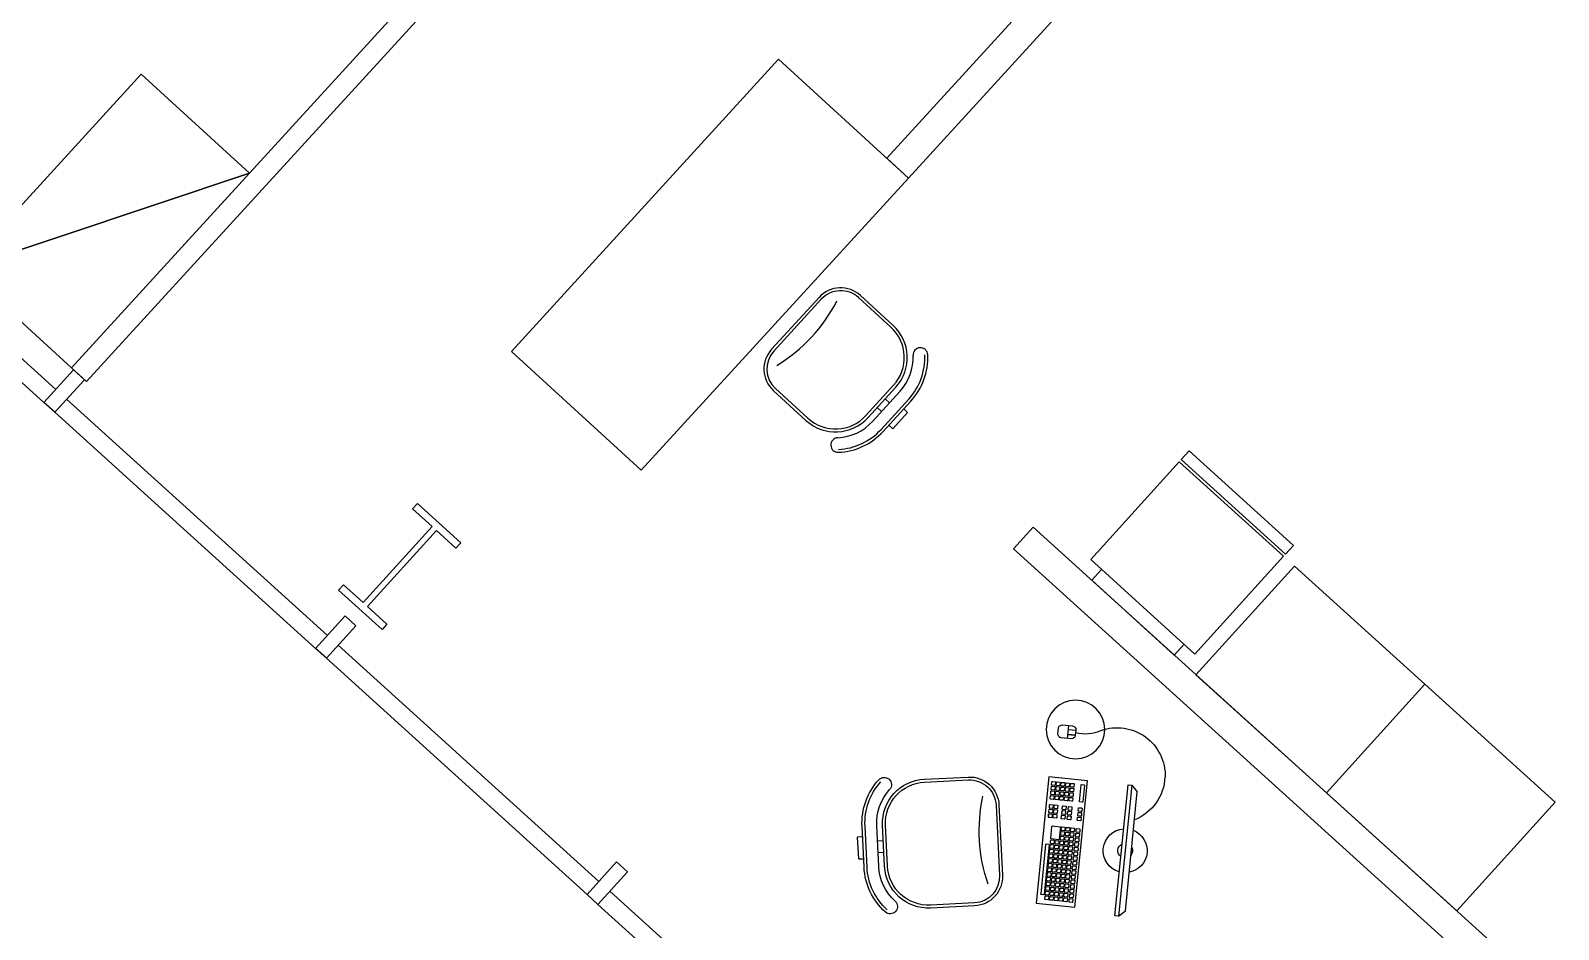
# Model space of a CAD drawing. Extents: x -1.7 to 87, y -33.6 to 19.
# Drawn here: x 68.38 to 73.59, y -24.95 to -21.89 of the extents above; entities that cross this region are included whole.
import ezdxf

# ---------------------------------------------------------------- set-up
doc = ezdxf.new("R2010")
doc.units = 0
for name, color, linetype in [('AR-DIV', 2, 'Continuous'), ('AR-ESQ', 2, 'Continuous'), ('AR-EST', 4, 'Continuous'), ('AR-MOB', 2, 'Continuous')]:
    doc.layers.add(name, color=color, linetype=linetype)

# ---------------------------------------------------------------- blocks, each defined once
blk = doc.blocks.new('armario base 90x50')
at = {"color": 1}
for points in [[(0.25, 0), (-0.25, -0.9), (0.25, -0.9)], [(0.25, 0), (-0.25, 0), (-0.25, -0.9)]]:
    blk.add_lwpolyline(points, close=True, dxfattribs=at)
at = {"color": 2}
blk.add_lwpolyline([(-0.25, -0.9), (0.25, -0.9), (0.25, 0), (-0.25, 0)], close=True, dxfattribs=at)
blk = doc.blocks.new('geladeira')
at = {"color": 2}
for p, q in [((0.05, -0.24), (0.05, 0.24)), ((0.5, 0.24), (0.05, 0.24)), ((0.55, 0.24), (0.51, 0.24)), ((0.55, -0.24), (0.55, 0.24)), ((0.5, -0.24), (0.05, -0.24)), ((0.55, -0.24), (0.51, -0.24))]:
    blk.add_line(p, q, dxfattribs=at)
at = {"color": 1}
for p, q in [((0.5, -0.24), (0.5, 0.24)), ((0.51, -0.24), (0.51, 0.24)), ((0, -0.19), (0, 0.19)), ((0.05, 0.19), (0, 0.19)), ((0.05, -0.19), (0, -0.19))]:
    blk.add_line(p, q, dxfattribs=at)
blk = doc.blocks.new('CADEIRA-S')
at = {"color": 2}
for p, q in [((0.0718, 0.2686), (-0.0682, 0.2686)), ((0.0718, 0.2186), (-0.0682, 0.2186)), ((0.0718, 0.1986), (-0.0682, 0.1986)), ((-0.2182, 0.0486), (-0.2182, -0.1014)), ((0.2218, -0.1014), (0.2218, 0.0486)), ((-0.1182, -0.2014), (0.1218, -0.2014))]:
    blk.add_line(p, q, dxfattribs=at)
at = {"color": 1}
for p, q in [((0.0718, 0.2586), (-0.0682, 0.2586)), ((-0.0148, 0.1986), (-0.0149, 0.2186)), ((0.0252, 0.1986), (0.0251, 0.2186)), ((0.0718, 0.1886), (-0.0682, 0.1886)), ((-0.2082, 0.0486), (-0.2082, -0.1014)), ((0.2118, -0.1014), (0.2118, 0.0486)), ((-0.1182, -0.1914), (0.1218, -0.1914))]:
    blk.add_line(p, q, dxfattribs=at)
at = {"color": 2}
blk.add_lwpolyline([(-0.032, 0.2686), (-0.032, 0.2867), (0.0426, 0.2867), (0.0426, 0.2686)], dxfattribs=at)
for centre, radius, start, end in [((-0.0682, 0.0486), 0.22, 90, 135), ((0.0718, 0.0486), 0.22, 45, 90), ((-0.0682, 0.0486), 0.17, 90, 135), ((0.0718, 0.0486), 0.17, 45, 90), ((-0.2061, 0.1864), 0.025, 135, 315), ((-0.0682, 0.0486), 0.15, 90, 180), ((0.0718, 0.0486), 0.15, 0, 90), ((0.2097, 0.1864), 0.025, 225, 45), ((-0.1182, -0.1014), 0.1, 180, 270), ((0.1218, -0.1014), 0.1, 270, 0)]:
    blk.add_arc(centre, radius, start, end, dxfattribs=at)
at = {"color": 1}
for centre, radius, start, end in [((-0.0682, 0.0486), 0.21, 90, 135), ((0.0718, 0.0486), 0.21, 45, 90), ((-0.0682, 0.0486), 0.14, 90, 180), ((0.0718, 0.0486), 0.14, 0, 90), ((-0.1182, -0.1014), 0.09, 180, 270), ((0.1218, -0.1014), 0.09, 270, 0), ((-0.0052, -0.6823), 0.5534, 73.6911, 105.2491)]:
    blk.add_arc(centre, radius, start, end, dxfattribs=at)
blk = doc.blocks.new('estacao de trabalho 290 x 150')
at = {"color": 252}
for p, q in [((-0.691, 0.7737), (-0.5904, 0.9098)), ((-0.681, 0.7663), (-0.5804, 0.9024)), ((-0.5808, 0.9046), (-0.5882, 0.9101)), ((-0.5718, 0.898), (-0.5753, 0.9006)), ((-0.6921, 0.7463), (-0.7165, 0.7132)), ((-0.6832, 0.7659), (-0.6907, 0.7714)), ((-0.6693, 0.7315), (-0.6898, 0.7467)), ((-0.6743, 0.7593), (-0.6777, 0.7619)), ((-0.7501, 0.6937), (-0.7475, 0.6972)), ((-0.7401, 0.6863), (-0.7375, 0.6898)), ((-0.7162, 0.711), (-0.6957, 0.6958)), ((-0.6934, 0.6962), (-0.669, 0.7293)), ((-0.7044, 0.5873), (-0.7381, 0.5416)), ((-0.7289, 0.5348), (-0.6952, 0.5804)), ((-0.6955, 0.5827), (-0.7022, 0.5876)), ((-0.7378, 0.5394), (-0.7311, 0.5345))]:
    blk.add_line(p, q, dxfattribs=at)
at = {"color": 2}
for p, q in [((-0.3423, 0.788), (-0.3379, 0.7583)), ((-0.3379, 0.7583), (-0.5801, 0.4305)), ((-0.8789, 0.4551), (-0.905, 0.4198)), ((-0.8758, 0.4167), (-0.8962, 0.4318)), ((-0.8666, 0.4291), (-0.887, 0.4442)), ((-0.887, 0.4442), (-0.8666, 0.4291)), ((-0.6097, 0.426), (-0.5801, 0.4305))]:
    blk.add_line(p, q, dxfattribs=at)
for points in [[(-0.8381, 0.5953), (-0.5809, 0.9435), (-0.4743, 0.8647), (-0.7315, 0.5165)], [(-1.45, 0), (1.45, 0), (1.45, 0.1), (-1.45, 0.1)]]:
    blk.add_lwpolyline(points, close=True, dxfattribs=at)
at = {"color": 252}
for points in [[(-0.5778, 0.8826), (-0.5848, 0.8877, 0.414214), (-0.5874, 0.8873), (-0.5926, 0.8804, 0.414214), (-0.5922, 0.8777), (-0.5852, 0.8726, 0.414214), (-0.5826, 0.873), (-0.5774, 0.8799, 0.414214)], [(-0.5683, 0.8954), (-0.5753, 0.9006, 0.414214), (-0.5779, 0.9002), (-0.5831, 0.8932, 0.414214), (-0.5827, 0.8906), (-0.5757, 0.8854, 0.414214), (-0.5731, 0.8858), (-0.5679, 0.8928, 0.414214)], [(-0.5588, 0.9083), (-0.5658, 0.9134, 0.414214), (-0.5684, 0.913), (-0.5736, 0.9061, 0.414214), (-0.5732, 0.9034), (-0.5662, 0.8983, 0.414214), (-0.5636, 0.8987), (-0.5584, 0.9057, 0.414214)], [(-0.5555, 0.8859), (-0.5624, 0.8911, 0.414214), (-0.5651, 0.8907), (-0.5702, 0.8837, 0.414214), (-0.5698, 0.8811), (-0.5629, 0.8759, 0.414214), (-0.5602, 0.8763), (-0.5551, 0.8833, 0.414214)], [(-0.546, 0.8988), (-0.5529, 0.9039, 0.414214), (-0.5556, 0.9035), (-0.5607, 0.8966, 0.414214), (-0.5603, 0.8939), (-0.5533, 0.8888, 0.414214), (-0.5507, 0.8892), (-0.5456, 0.8962, 0.414214)], [(-0.5331, 0.8893), (-0.54, 0.8944, 0.414214), (-0.5427, 0.894), (-0.5478, 0.8871, 0.414214), (-0.5474, 0.8844), (-0.5405, 0.8793, 0.414214), (-0.5378, 0.8797), (-0.5327, 0.8866, 0.414214)], [(-0.6159, 0.8311), (-0.6228, 0.8362, 0.414214), (-0.6255, 0.8358), (-0.6306, 0.8289, 0.414214), (-0.6302, 0.8262), (-0.6233, 0.8211, 0.414214), (-0.6206, 0.8215), (-0.6155, 0.8284, 0.414214)], [(-0.6064, 0.844), (-0.6133, 0.8491, 0.414214), (-0.616, 0.8487), (-0.6211, 0.8417, 0.414214), (-0.6207, 0.8391), (-0.6137, 0.834, 0.414214), (-0.6111, 0.8344), (-0.606, 0.8413, 0.414214)], [(-0.5969, 0.8568), (-0.6038, 0.862, 0.414214), (-0.6065, 0.8616), (-0.6116, 0.8546, 0.414214), (-0.6112, 0.852), (-0.6042, 0.8468, 0.414214), (-0.6016, 0.8472), (-0.5965, 0.8542, 0.414214)], [(-0.5935, 0.8345), (-0.6004, 0.8396, 0.414214), (-0.6031, 0.8392), (-0.6082, 0.8322, 0.414214), (-0.6078, 0.8296), (-0.6009, 0.8245, 0.414214), (-0.5982, 0.8249), (-0.5931, 0.8318, 0.414214)], [(-0.5873, 0.8697), (-0.5943, 0.8748, 0.414214), (-0.5969, 0.8744), (-0.6021, 0.8675, 0.414214), (-0.6017, 0.8648), (-0.5947, 0.8597, 0.414214), (-0.5921, 0.8601), (-0.5869, 0.8671, 0.414214)], [(-0.584, 0.8473), (-0.5909, 0.8525, 0.414214), (-0.5936, 0.8521), (-0.5987, 0.8451, 0.414214), (-0.5983, 0.8425), (-0.5914, 0.8373, 0.414214), (-0.5887, 0.8377), (-0.5836, 0.8447, 0.414214)], [(-0.5745, 0.8602), (-0.5814, 0.8653, 0.414214), (-0.5841, 0.8649), (-0.5892, 0.858, 0.414214), (-0.5888, 0.8553), (-0.5819, 0.8502, 0.414214), (-0.5792, 0.8506), (-0.5741, 0.8575, 0.414214)], [(-0.5711, 0.8378), (-0.5781, 0.843, 0.414214), (-0.5807, 0.8426), (-0.5859, 0.8356, 0.414214), (-0.5855, 0.833), (-0.5785, 0.8278, 0.414214), (-0.5759, 0.8282), (-0.5707, 0.8352, 0.414214)], [(-0.565, 0.8731), (-0.5719, 0.8782, 0.414214), (-0.5746, 0.8778), (-0.5797, 0.8708, 0.414214), (-0.5793, 0.8682), (-0.5724, 0.8631, 0.414214), (-0.5697, 0.8635), (-0.5646, 0.8704, 0.414214)], [(-0.5616, 0.8507), (-0.5686, 0.8558, 0.414214), (-0.5712, 0.8554), (-0.5763, 0.8485, 0.414214), (-0.5759, 0.8458), (-0.569, 0.8407, 0.414214), (-0.5663, 0.8411), (-0.5612, 0.848, 0.414214)], [(-0.5582, 0.8283), (-0.5652, 0.8334, 0.414214), (-0.5678, 0.833), (-0.573, 0.8261, 0.414214), (-0.5726, 0.8234), (-0.5656, 0.8183, 0.414214), (-0.563, 0.8187), (-0.5578, 0.8257, 0.414214)], [(-0.5521, 0.8636), (-0.5591, 0.8687, 0.414214), (-0.5617, 0.8683), (-0.5668, 0.8613, 0.414214), (-0.5664, 0.8587), (-0.5595, 0.8536, 0.414214), (-0.5568, 0.8539), (-0.5517, 0.8609, 0.414214)], [(-0.5487, 0.8412), (-0.5557, 0.8463, 0.414214), (-0.5583, 0.8459), (-0.5635, 0.839, 0.414214), (-0.5631, 0.8363), (-0.5561, 0.8312, 0.414214), (-0.5535, 0.8316), (-0.5483, 0.8385, 0.414214)], [(-0.5426, 0.8764), (-0.5495, 0.8816, 0.414214), (-0.5522, 0.8812), (-0.5573, 0.8742, 0.414214), (-0.5569, 0.8716), (-0.55, 0.8664, 0.414214), (-0.5473, 0.8668), (-0.5422, 0.8738, 0.414214)], [(-0.5392, 0.854), (-0.5462, 0.8592, 0.414214), (-0.5488, 0.8588), (-0.554, 0.8518, 0.414214), (-0.5536, 0.8492), (-0.5466, 0.844, 0.414214), (-0.544, 0.8444), (-0.5388, 0.8514, 0.414214)], [(-0.5359, 0.8317), (-0.5428, 0.8368, 0.414214), (-0.5455, 0.8364), (-0.5506, 0.8295, 0.414214), (-0.5502, 0.8268), (-0.5433, 0.8217, 0.414214), (-0.5406, 0.8221), (-0.5355, 0.829, 0.414214)], [(-0.5297, 0.8669), (-0.5367, 0.8721, 0.414214), (-0.5393, 0.8717), (-0.5445, 0.8647, 0.414214), (-0.5441, 0.8621), (-0.5371, 0.8569, 0.414214), (-0.5345, 0.8573), (-0.5293, 0.8643, 0.414214)], [(-0.5264, 0.8445), (-0.5333, 0.8497, 0.414214), (-0.536, 0.8493), (-0.5411, 0.8423, 0.414214), (-0.5407, 0.8397), (-0.5338, 0.8345, 0.414214), (-0.5311, 0.8349), (-0.526, 0.8419, 0.414214)], [(-0.5202, 0.8798), (-0.5272, 0.8849, 0.414214), (-0.5298, 0.8845), (-0.535, 0.8776, 0.414214), (-0.5346, 0.8749), (-0.5276, 0.8698, 0.414214), (-0.525, 0.8702), (-0.5198, 0.8771, 0.414214)], [(-0.5169, 0.8574), (-0.5238, 0.8625, 0.414214), (-0.5265, 0.8621), (-0.5316, 0.8552, 0.414214), (-0.5312, 0.8525), (-0.5242, 0.8474, 0.414214), (-0.5216, 0.8478), (-0.5165, 0.8548, 0.414214)], [(-0.5105, 0.8338), (-0.5175, 0.8389, 0.414214), (-0.5201, 0.8385), (-0.5253, 0.8315, 0.414214), (-0.5249, 0.8289), (-0.5179, 0.8238, 0.414214), (-0.5153, 0.8242), (-0.5101, 0.8311, 0.414214)], [(-0.5073, 0.8703), (-0.5143, 0.8754, 0.414214), (-0.5169, 0.875), (-0.5221, 0.8681, 0.414214), (-0.5217, 0.8654), (-0.5147, 0.8603, 0.414214), (-0.5121, 0.8607), (-0.507, 0.8676, 0.414214)], [(-0.501, 0.8466), (-0.508, 0.8518, 0.414214), (-0.5106, 0.8514), (-0.5158, 0.8444, 0.414214), (-0.5154, 0.8418), (-0.5084, 0.8366, 0.414214), (-0.5058, 0.837), (-0.5006, 0.844, 0.414214)], [(-0.4915, 0.8595), (-0.4985, 0.8646, 0.414214), (-0.5011, 0.8642), (-0.5063, 0.8573, 0.414214), (-0.5059, 0.8546), (-0.4989, 0.8495, 0.414214), (-0.4963, 0.8499), (-0.4911, 0.8569, 0.414214)], [(-0.6539, 0.7796), (-0.6608, 0.7848, 0.414214), (-0.6635, 0.7844), (-0.6686, 0.7774, 0.414214), (-0.6682, 0.7748), (-0.6613, 0.7696, 0.414214), (-0.6586, 0.77), (-0.6535, 0.777, 0.414214)], [(-0.6444, 0.7925), (-0.6513, 0.7976, 0.414214), (-0.654, 0.7972), (-0.6591, 0.7903, 0.414214), (-0.6587, 0.7876), (-0.6518, 0.7825, 0.414214), (-0.6491, 0.7829), (-0.644, 0.7898, 0.414214)], [(-0.6349, 0.8054), (-0.6418, 0.8105, 0.414214), (-0.6445, 0.8101), (-0.6496, 0.8031, 0.414214), (-0.6492, 0.8005), (-0.6423, 0.7954, 0.414214), (-0.6396, 0.7958), (-0.6345, 0.8027, 0.414214)], [(-0.6315, 0.783), (-0.6385, 0.7881, 0.414214), (-0.6411, 0.7877), (-0.6463, 0.7808, 0.414214), (-0.6459, 0.7781), (-0.6389, 0.773, 0.414214), (-0.6363, 0.7734), (-0.6311, 0.7803, 0.414214)], [(-0.6254, 0.8182), (-0.6323, 0.8234, 0.414214), (-0.635, 0.823), (-0.6401, 0.816, 0.414214), (-0.6397, 0.8134), (-0.6328, 0.8082, 0.414214), (-0.6301, 0.8086), (-0.625, 0.8156, 0.414214)], [(-0.622, 0.7958), (-0.629, 0.801, 0.414214), (-0.6316, 0.8006), (-0.6368, 0.7936, 0.414214), (-0.6364, 0.791), (-0.6294, 0.7858, 0.414214), (-0.6268, 0.7862), (-0.6216, 0.7932, 0.414214)], [(-0.6125, 0.8087), (-0.6195, 0.8139, 0.414214), (-0.6221, 0.8135), (-0.6272, 0.8065, 0.414214), (-0.6268, 0.8039), (-0.6199, 0.7987, 0.414214), (-0.6172, 0.7991), (-0.6121, 0.8061, 0.414214)], [(-0.6091, 0.7863), (-0.6161, 0.7915, 0.414214), (-0.6187, 0.7911), (-0.6239, 0.7841, 0.414214), (-0.6235, 0.7815), (-0.6165, 0.7763, 0.414214), (-0.6139, 0.7767), (-0.6087, 0.7837, 0.414214)], [(-0.603, 0.8216), (-0.61, 0.8267, 0.414214), (-0.6126, 0.8263), (-0.6177, 0.8194, 0.414214), (-0.6173, 0.8167), (-0.6104, 0.8116, 0.414214), (-0.6077, 0.812), (-0.6026, 0.8189, 0.414214)], [(-0.5996, 0.7992), (-0.6066, 0.8043, 0.414214), (-0.6092, 0.8039), (-0.6144, 0.797, 0.414214), (-0.614, 0.7943), (-0.607, 0.7892, 0.414214), (-0.6044, 0.7896), (-0.5992, 0.7966, 0.414214)], [(-0.5963, 0.7768), (-0.6032, 0.782, 0.414214), (-0.6059, 0.7816), (-0.611, 0.7746, 0.414214), (-0.6106, 0.772), (-0.6037, 0.7668, 0.414214), (-0.601, 0.7672), (-0.5959, 0.7742, 0.414214)], [(-0.5901, 0.8121), (-0.5971, 0.8172, 0.414214), (-0.5997, 0.8168), (-0.6049, 0.8099, 0.414214), (-0.6045, 0.8072), (-0.5975, 0.8021, 0.414214), (-0.5949, 0.8025), (-0.5897, 0.8094, 0.414214)], [(-0.5868, 0.7897), (-0.5937, 0.7948, 0.414214), (-0.5964, 0.7944), (-0.6015, 0.7875, 0.414214), (-0.6011, 0.7848), (-0.5942, 0.7797, 0.414214), (-0.5915, 0.7801), (-0.5864, 0.7871, 0.414214)], [(-0.5806, 0.8249), (-0.5876, 0.8301, 0.414214), (-0.5902, 0.8297), (-0.5954, 0.8227, 0.414214), (-0.595, 0.8201), (-0.588, 0.8149, 0.414214), (-0.5854, 0.8153), (-0.5802, 0.8223, 0.414214)], [(-0.5773, 0.8026), (-0.5842, 0.8077, 0.414214), (-0.5869, 0.8073), (-0.592, 0.8004, 0.414214), (-0.5916, 0.7977), (-0.5846, 0.7926, 0.414214), (-0.582, 0.793), (-0.5769, 0.7999, 0.414214)], [(-0.5739, 0.7802), (-0.5809, 0.7853, 0.414214), (-0.5835, 0.7849), (-0.5886, 0.778, 0.414214), (-0.5882, 0.7753), (-0.5813, 0.7702, 0.414214), (-0.5786, 0.7706), (-0.5735, 0.7775, 0.414214)], [(-0.5678, 0.8154), (-0.5747, 0.8206, 0.414214), (-0.5774, 0.8202), (-0.5825, 0.8132, 0.414214), (-0.5821, 0.8106), (-0.5751, 0.8054, 0.414214), (-0.5725, 0.8058), (-0.5674, 0.8128, 0.414214)], [(-0.5644, 0.7931), (-0.5713, 0.7982, 0.414214), (-0.574, 0.7978), (-0.5791, 0.7908, 0.414214), (-0.5787, 0.7882), (-0.5718, 0.7831, 0.414214), (-0.5691, 0.7835), (-0.564, 0.7904, 0.414214)], [(-0.5549, 0.8059), (-0.5618, 0.8111, 0.414214), (-0.5645, 0.8107), (-0.5696, 0.8037, 0.414214), (-0.5692, 0.8011), (-0.5623, 0.7959, 0.414214), (-0.5596, 0.7963), (-0.5545, 0.8033, 0.414214)], [(-0.5486, 0.7823), (-0.5555, 0.7874, 0.414214), (-0.5582, 0.787), (-0.5633, 0.7801, 0.414214), (-0.5629, 0.7774), (-0.556, 0.7723, 0.414214), (-0.5533, 0.7727), (-0.5482, 0.7796, 0.414214)], [(-0.5454, 0.8188), (-0.5523, 0.8239, 0.414214), (-0.555, 0.8235), (-0.5601, 0.8166, 0.414214), (-0.5597, 0.8139), (-0.5528, 0.8088, 0.414214), (-0.5501, 0.8092), (-0.545, 0.8162, 0.414214)], [(-0.5391, 0.7952), (-0.546, 0.8003, 0.414214), (-0.5487, 0.7999), (-0.5538, 0.7929, 0.414214), (-0.5534, 0.7903), (-0.5464, 0.7852, 0.414214), (-0.5438, 0.7856), (-0.5387, 0.7925, 0.414214)], [(-0.5295, 0.808), (-0.5365, 0.8132, 0.414214), (-0.5391, 0.8128), (-0.5443, 0.8058, 0.414214), (-0.5439, 0.8032), (-0.5369, 0.798, 0.414214), (-0.5343, 0.7984), (-0.5292, 0.8054, 0.414214)], [(-0.52, 0.8209), (-0.527, 0.826, 0.414214), (-0.5296, 0.8256), (-0.5348, 0.8187, 0.414214), (-0.5344, 0.816), (-0.5274, 0.8109, 0.414214), (-0.5248, 0.8113), (-0.5196, 0.8182, 0.414214)], [(-0.6729, 0.7539), (-0.6799, 0.759, 0.414214), (-0.6825, 0.7586), (-0.6877, 0.7517, 0.414214), (-0.6873, 0.749), (-0.6803, 0.7439, 0.414214), (-0.6777, 0.7443), (-0.6725, 0.7512, 0.414214)], [(-0.6634, 0.7667), (-0.6704, 0.7719, 0.414214), (-0.673, 0.7715), (-0.6781, 0.7645, 0.414214), (-0.6777, 0.7619), (-0.6708, 0.7567, 0.414214), (-0.6681, 0.7571), (-0.663, 0.7641, 0.414214)], [(-0.66, 0.7444), (-0.667, 0.7495, 0.414214), (-0.6696, 0.7491), (-0.6748, 0.7422, 0.414214), (-0.6744, 0.7395), (-0.6674, 0.7344, 0.414214), (-0.6648, 0.7348), (-0.6596, 0.7417, 0.414214)], [(-0.6505, 0.7572), (-0.6575, 0.7624, 0.414214), (-0.6601, 0.762), (-0.6653, 0.755, 0.414214), (-0.6649, 0.7524), (-0.6579, 0.7472, 0.414214), (-0.6553, 0.7476), (-0.6501, 0.7546, 0.414214)], [(-0.6472, 0.7349), (-0.6541, 0.74, 0.414214), (-0.6568, 0.7396), (-0.6619, 0.7326, 0.414214), (-0.6615, 0.73), (-0.6546, 0.7249, 0.414214), (-0.6519, 0.7253), (-0.6468, 0.7322, 0.414214)], [(-0.641, 0.7701), (-0.648, 0.7752, 0.414214), (-0.6506, 0.7748), (-0.6558, 0.7679, 0.414214), (-0.6554, 0.7652), (-0.6484, 0.7601, 0.414214), (-0.6458, 0.7605), (-0.6406, 0.7675, 0.414214)], [(-0.6377, 0.7477), (-0.6446, 0.7529, 0.414214), (-0.6473, 0.7525), (-0.6524, 0.7455, 0.414214), (-0.652, 0.7429), (-0.6451, 0.7377, 0.414214), (-0.6424, 0.7381), (-0.6373, 0.7451, 0.414214)], [(-0.6343, 0.7254), (-0.6413, 0.7305, 0.414214), (-0.6439, 0.7301), (-0.649, 0.7231, 0.414214), (-0.6486, 0.7205), (-0.6417, 0.7154, 0.414214), (-0.639, 0.7158), (-0.6339, 0.7227, 0.414214)], [(-0.6282, 0.7606), (-0.6351, 0.7657, 0.414214), (-0.6378, 0.7653), (-0.6429, 0.7584, 0.414214), (-0.6425, 0.7557), (-0.6355, 0.7506, 0.414214), (-0.6329, 0.751), (-0.6278, 0.758, 0.414214)], [(-0.6248, 0.7382), (-0.6317, 0.7434, 0.414214), (-0.6344, 0.743), (-0.6395, 0.736, 0.414214), (-0.6391, 0.7334), (-0.6322, 0.7282, 0.414214), (-0.6295, 0.7286), (-0.6244, 0.7356, 0.414214)], [(-0.6187, 0.7735), (-0.6256, 0.7786, 0.414214), (-0.6283, 0.7782), (-0.6334, 0.7713, 0.414214), (-0.633, 0.7686), (-0.626, 0.7635, 0.414214), (-0.6234, 0.7639), (-0.6183, 0.7708, 0.414214)], [(-0.6153, 0.7511), (-0.6222, 0.7562, 0.414214), (-0.6249, 0.7558), (-0.63, 0.7489, 0.414214), (-0.6296, 0.7462), (-0.6227, 0.7411, 0.414214), (-0.62, 0.7415), (-0.6149, 0.7484, 0.414214)], [(-0.6119, 0.7287), (-0.6189, 0.7339, 0.414214), (-0.6215, 0.7335), (-0.6267, 0.7265, 0.414214), (-0.6263, 0.7239), (-0.6193, 0.7187, 0.414214), (-0.6167, 0.7191), (-0.6115, 0.7261, 0.414214)], [(-0.6058, 0.764), (-0.6127, 0.7691, 0.414214), (-0.6154, 0.7687), (-0.6205, 0.7617, 0.414214), (-0.6201, 0.7591), (-0.6132, 0.754, 0.414214), (-0.6105, 0.7544), (-0.6054, 0.7613, 0.414214)], [(-0.6024, 0.7416), (-0.6094, 0.7467, 0.414214), (-0.612, 0.7463), (-0.6172, 0.7394, 0.414214), (-0.6168, 0.7367), (-0.6098, 0.7316, 0.414214), (-0.6072, 0.732), (-0.602, 0.7389, 0.414214)], [(-0.5929, 0.7545), (-0.5999, 0.7596, 0.414214), (-0.6025, 0.7592), (-0.6077, 0.7522, 0.414214), (-0.6073, 0.7496), (-0.6003, 0.7445, 0.414214), (-0.5977, 0.7449), (-0.5925, 0.7518, 0.414214)], [(-0.5866, 0.7308), (-0.5935, 0.7359, 0.414214), (-0.5962, 0.7356), (-0.6013, 0.7286, 0.414214), (-0.6009, 0.7259), (-0.594, 0.7208, 0.414214), (-0.5913, 0.7212), (-0.5862, 0.7282, 0.414214)], [(-0.5834, 0.7673), (-0.5904, 0.7725, 0.414214), (-0.593, 0.7721), (-0.5981, 0.7651, 0.414214), (-0.5977, 0.7625), (-0.5908, 0.7573, 0.414214), (-0.5881, 0.7577), (-0.583, 0.7647, 0.414214)], [(-0.5771, 0.7437), (-0.584, 0.7488, 0.414214), (-0.5867, 0.7484), (-0.5918, 0.7415, 0.414214), (-0.5914, 0.7388), (-0.5845, 0.7337, 0.414214), (-0.5818, 0.7341), (-0.5767, 0.741, 0.414214)], [(-0.5676, 0.7566), (-0.5745, 0.7617, 0.414214), (-0.5772, 0.7613), (-0.5823, 0.7543, 0.414214), (-0.5819, 0.7517), (-0.575, 0.7465, 0.414214), (-0.5723, 0.7469), (-0.5672, 0.7539, 0.414214)], [(-0.5581, 0.7694), (-0.565, 0.7746, 0.414214), (-0.5677, 0.7742), (-0.5728, 0.7672, 0.414214), (-0.5724, 0.7646), (-0.5655, 0.7594, 0.414214), (-0.5628, 0.7598), (-0.5577, 0.7668, 0.414214)], [(-0.7474, 0.6796), (-0.7544, 0.6847, 0.414214), (-0.757, 0.6843), (-0.7621, 0.6773, 0.414214), (-0.7617, 0.6747), (-0.7548, 0.6696, 0.414214), (-0.7521, 0.67), (-0.747, 0.6769, 0.414214)], [(-0.7379, 0.6924), (-0.7448, 0.6976, 0.414214), (-0.7475, 0.6972), (-0.7526, 0.6902, 0.414214), (-0.7522, 0.6876), (-0.7453, 0.6824, 0.414214), (-0.7426, 0.6828), (-0.7375, 0.6898, 0.414214)], [(-0.725, 0.6829), (-0.732, 0.6881, 0.414214), (-0.7346, 0.6877), (-0.7398, 0.6807, 0.414214), (-0.7394, 0.6781), (-0.7324, 0.6729, 0.414214), (-0.7298, 0.6733), (-0.7246, 0.6803, 0.414214)], [(-0.6757, 0.6963), (-0.6826, 0.7014, 0.414214), (-0.6853, 0.701), (-0.6904, 0.694, 0.414214), (-0.69, 0.6914), (-0.6831, 0.6863, 0.414214), (-0.6804, 0.6867), (-0.6753, 0.6936, 0.414214)], [(-0.6662, 0.7091), (-0.6731, 0.7143, 0.414214), (-0.6758, 0.7139), (-0.6809, 0.7069, 0.414214), (-0.6805, 0.7043), (-0.6736, 0.6991, 0.414214), (-0.6709, 0.6995), (-0.6658, 0.7065, 0.414214)], [(-0.6628, 0.6867), (-0.6698, 0.6919, 0.414214), (-0.6724, 0.6915), (-0.6776, 0.6845, 0.414214), (-0.6772, 0.6819), (-0.6702, 0.6767, 0.414214), (-0.6676, 0.6771), (-0.6624, 0.6841, 0.414214)], [(-0.6567, 0.722), (-0.6636, 0.7271, 0.414214), (-0.6663, 0.7267), (-0.6714, 0.7198, 0.414214), (-0.671, 0.7171), (-0.6641, 0.712, 0.414214), (-0.6614, 0.7124), (-0.6563, 0.7193, 0.414214)], [(-0.6533, 0.6996), (-0.6603, 0.7048, 0.414214), (-0.6629, 0.7044), (-0.6681, 0.6974, 0.414214), (-0.6677, 0.6948), (-0.6607, 0.6896, 0.414214), (-0.6581, 0.69), (-0.6529, 0.697, 0.414214)], [(-0.65, 0.6772), (-0.6569, 0.6824, 0.414214), (-0.6596, 0.682), (-0.6647, 0.675, 0.414214), (-0.6643, 0.6724), (-0.6573, 0.6672, 0.414214), (-0.6547, 0.6676), (-0.6496, 0.6746, 0.414214)], [(-0.6438, 0.7125), (-0.6508, 0.7176, 0.414214), (-0.6534, 0.7172), (-0.6586, 0.7103, 0.414214), (-0.6582, 0.7076), (-0.6512, 0.7025, 0.414214), (-0.6486, 0.7029), (-0.6434, 0.7098, 0.414214)], [(-0.6405, 0.6901), (-0.6474, 0.6952, 0.414214), (-0.65, 0.6948), (-0.6552, 0.6879, 0.414214), (-0.6548, 0.6852), (-0.6478, 0.6801, 0.414214), (-0.6452, 0.6805), (-0.6401, 0.6875, 0.414214)], [(-0.6309, 0.703), (-0.6379, 0.7081, 0.414214), (-0.6405, 0.7077), (-0.6457, 0.7008, 0.414214), (-0.6453, 0.6981), (-0.6383, 0.693, 0.414214), (-0.6357, 0.6934), (-0.6305, 0.7003, 0.414214)], [(-0.6246, 0.6793), (-0.6316, 0.6845, 0.414214), (-0.6342, 0.6841), (-0.6394, 0.6771, 0.414214), (-0.639, 0.6745), (-0.632, 0.6693, 0.414214), (-0.6294, 0.6697), (-0.6242, 0.6767, 0.414214)], [(-0.6214, 0.7158), (-0.6284, 0.721, 0.414214), (-0.631, 0.7206), (-0.6362, 0.7136, 0.414214), (-0.6358, 0.711), (-0.6288, 0.7058, 0.414214), (-0.6262, 0.7062), (-0.621, 0.7132, 0.414214)], [(-0.6151, 0.6922), (-0.6221, 0.6973, 0.414214), (-0.6247, 0.6969), (-0.6299, 0.69, 0.414214), (-0.6295, 0.6873), (-0.6225, 0.6822, 0.414214), (-0.6199, 0.6826), (-0.6147, 0.6896, 0.414214)], [(-0.6056, 0.7051), (-0.6126, 0.7102, 0.414214), (-0.6152, 0.7098), (-0.6203, 0.7029, 0.414214), (-0.6199, 0.7002), (-0.613, 0.6951, 0.414214), (-0.6103, 0.6955), (-0.6052, 0.7024, 0.414214)], [(-0.5961, 0.7179), (-0.6031, 0.7231, 0.414214), (-0.6057, 0.7227), (-0.6108, 0.7157, 0.414214), (-0.6104, 0.7131), (-0.6035, 0.7079, 0.414214), (-0.6008, 0.7083), (-0.5957, 0.7153, 0.414214)], [(-0.7847, 0.629), (-0.7917, 0.6341, 0.414214), (-0.7943, 0.6337), (-0.7995, 0.6268, 0.414214), (-0.7991, 0.6241), (-0.7921, 0.619, 0.414214), (-0.7895, 0.6194), (-0.7843, 0.6263, 0.414214)], [(-0.7752, 0.6418), (-0.7822, 0.647, 0.414214), (-0.7848, 0.6466), (-0.79, 0.6396, 0.414214), (-0.7896, 0.637), (-0.7826, 0.6318, 0.414214), (-0.78, 0.6322), (-0.7748, 0.6392, 0.414214)], [(-0.7624, 0.6323), (-0.7693, 0.6375, 0.414214), (-0.772, 0.6371), (-0.7771, 0.6301, 0.414214), (-0.7767, 0.6275), (-0.7698, 0.6223, 0.414214), (-0.7671, 0.6227), (-0.762, 0.6297, 0.414214)], [(-0.7569, 0.6667), (-0.7639, 0.6718, 0.414214), (-0.7665, 0.6714), (-0.7716, 0.6645, 0.414214), (-0.7713, 0.6618), (-0.7643, 0.6567, 0.414214), (-0.7617, 0.6571), (-0.7565, 0.664, 0.414214)], [(-0.7495, 0.6228), (-0.7564, 0.628, 0.414214), (-0.7591, 0.6276), (-0.7642, 0.6206, 0.414214), (-0.7638, 0.618), (-0.7569, 0.6128, 0.414214), (-0.7542, 0.6132), (-0.7491, 0.6202, 0.414214)], [(-0.744, 0.6572), (-0.751, 0.6623, 0.414214), (-0.7536, 0.6619), (-0.7588, 0.655, 0.414214), (-0.7584, 0.6523), (-0.7514, 0.6472, 0.414214), (-0.7488, 0.6476), (-0.7436, 0.6545, 0.414214)], [(-0.7345, 0.6701), (-0.7415, 0.6752, 0.414214), (-0.7441, 0.6748), (-0.7493, 0.6678, 0.414214), (-0.7489, 0.6652), (-0.7419, 0.6601, 0.414214), (-0.7393, 0.6605), (-0.7341, 0.6674, 0.414214)], [(-0.7211, 0.6406), (-0.7281, 0.6458, 0.414214), (-0.7307, 0.6454), (-0.7359, 0.6384, 0.414214), (-0.7355, 0.6358), (-0.7285, 0.6306, 0.414214), (-0.7259, 0.631), (-0.7207, 0.638, 0.414214)], [(-0.7116, 0.6535), (-0.7186, 0.6586, 0.414214), (-0.7212, 0.6582), (-0.7264, 0.6513, 0.414214), (-0.726, 0.6486), (-0.719, 0.6435, 0.414214), (-0.7164, 0.6439), (-0.7112, 0.6508, 0.414214)], [(-0.7047, 0.629), (-0.7117, 0.6342, 0.414214), (-0.7143, 0.6338), (-0.7195, 0.6268, 0.414214), (-0.7191, 0.6242), (-0.7121, 0.619, 0.414214), (-0.7095, 0.6194), (-0.7043, 0.6264, 0.414214)], [(-0.7021, 0.6664), (-0.7091, 0.6715, 0.414214), (-0.7117, 0.6711), (-0.7169, 0.6641, 0.414214), (-0.7165, 0.6615), (-0.7095, 0.6564, 0.414214), (-0.7069, 0.6568), (-0.7017, 0.6637, 0.414214)], [(-0.6952, 0.6419), (-0.7022, 0.647, 0.414214), (-0.7048, 0.6466), (-0.7099, 0.6397, 0.414214), (-0.7095, 0.637), (-0.7026, 0.6319, 0.414214), (-0.6999, 0.6323), (-0.6948, 0.6392, 0.414214)], [(-0.6857, 0.6548), (-0.6927, 0.6599, 0.414214), (-0.6953, 0.6595), (-0.7004, 0.6525, 0.414214), (-0.7, 0.6499), (-0.6931, 0.6448, 0.414214), (-0.6904, 0.6451), (-0.6853, 0.6521, 0.414214)], [(-0.667, 0.6215), (-0.674, 0.6266, 0.414214), (-0.6766, 0.6262), (-0.6818, 0.6192, 0.414214), (-0.6814, 0.6166), (-0.6744, 0.6115, 0.414214), (-0.6718, 0.6119), (-0.6666, 0.6188, 0.414214)], [(-0.6575, 0.6343), (-0.6645, 0.6395, 0.414214), (-0.6671, 0.6391), (-0.6723, 0.6321, 0.414214), (-0.6719, 0.6295), (-0.6649, 0.6243, 0.414214), (-0.6623, 0.6247), (-0.6571, 0.6317, 0.414214)], [(-0.6341, 0.6665), (-0.6411, 0.6716, 0.414214), (-0.6437, 0.6712), (-0.6489, 0.6643, 0.414214), (-0.6485, 0.6616), (-0.6415, 0.6565, 0.414214), (-0.6389, 0.6569), (-0.6337, 0.6638, 0.414214)], [(-0.8038, 0.6032), (-0.8107, 0.6084, 0.414214), (-0.8134, 0.608), (-0.8185, 0.601, 0.414214), (-0.8181, 0.5984), (-0.8111, 0.5932, 0.414214), (-0.8085, 0.5936), (-0.8034, 0.6006, 0.414214)], [(-0.7942, 0.6161), (-0.8012, 0.6212, 0.414214), (-0.8038, 0.6208), (-0.809, 0.6139, 0.414214), (-0.8086, 0.6112), (-0.8016, 0.6061, 0.414214), (-0.799, 0.6065), (-0.7938, 0.6135, 0.414214)], [(-0.7909, 0.5937), (-0.7978, 0.5989, 0.414214), (-0.8005, 0.5985), (-0.8056, 0.5915, 0.414214), (-0.8052, 0.5889), (-0.7983, 0.5837, 0.414214), (-0.7956, 0.5841), (-0.7905, 0.5911, 0.414214)], [(-0.7814, 0.6066), (-0.7883, 0.6117, 0.414214), (-0.791, 0.6113), (-0.7961, 0.6044, 0.414214), (-0.7957, 0.6017), (-0.7888, 0.5966, 0.414214), (-0.7861, 0.597), (-0.781, 0.604, 0.414214)], [(-0.778, 0.5842), (-0.785, 0.5894, 0.414214), (-0.7876, 0.589), (-0.7928, 0.582, 0.414214), (-0.7924, 0.5794), (-0.7854, 0.5742, 0.414214), (-0.7828, 0.5746), (-0.7776, 0.5816, 0.414214)], [(-0.7719, 0.6195), (-0.7788, 0.6246, 0.414214), (-0.7815, 0.6242), (-0.7866, 0.6173, 0.414214), (-0.7862, 0.6146), (-0.7793, 0.6095, 0.414214), (-0.7766, 0.6099), (-0.7715, 0.6168, 0.414214)], [(-0.7685, 0.5971), (-0.7755, 0.6022, 0.414214), (-0.7781, 0.6018), (-0.7832, 0.5949, 0.414214), (-0.7828, 0.5922), (-0.7759, 0.5871, 0.414214), (-0.7732, 0.5875), (-0.7681, 0.5944, 0.414214)], [(-0.7651, 0.5747), (-0.7721, 0.5799, 0.414214), (-0.7747, 0.5795), (-0.7799, 0.5725, 0.414214), (-0.7795, 0.5699), (-0.7725, 0.5647, 0.414214), (-0.7699, 0.5651), (-0.7647, 0.5721, 0.414214)], [(-0.759, 0.61), (-0.766, 0.6151, 0.414214), (-0.7686, 0.6147), (-0.7737, 0.6077, 0.414214), (-0.7733, 0.6051), (-0.7664, 0.6, 0.414214), (-0.7637, 0.6004), (-0.7586, 0.6073, 0.414214)], [(-0.7556, 0.5876), (-0.7626, 0.5927, 0.414214), (-0.7652, 0.5923), (-0.7704, 0.5854, 0.414214), (-0.77, 0.5827), (-0.763, 0.5776, 0.414214), (-0.7604, 0.578), (-0.7552, 0.5849, 0.414214)], [(-0.7461, 0.6005), (-0.7531, 0.6056, 0.414214), (-0.7557, 0.6052), (-0.7609, 0.5982, 0.414214), (-0.7605, 0.5956), (-0.7535, 0.5905, 0.414214), (-0.7509, 0.5909), (-0.7457, 0.5978, 0.414214)], [(-0.7428, 0.5781), (-0.7497, 0.5832, 0.414214), (-0.7524, 0.5828), (-0.7575, 0.5759, 0.414214), (-0.7571, 0.5732), (-0.7502, 0.5681, 0.414214), (-0.7475, 0.5685), (-0.7424, 0.5754, 0.414214)], [(-0.7366, 0.6133), (-0.7436, 0.6185, 0.414214), (-0.7462, 0.6181), (-0.7514, 0.6111, 0.414214), (-0.751, 0.6085), (-0.744, 0.6033, 0.414214), (-0.7414, 0.6037), (-0.7362, 0.6107, 0.414214)], [(-0.7333, 0.5909), (-0.7402, 0.5961, 0.414214), (-0.7429, 0.5957), (-0.748, 0.5887, 0.414214), (-0.7476, 0.5861), (-0.7407, 0.5809, 0.414214), (-0.738, 0.5813), (-0.7329, 0.5883, 0.414214)], [(-0.7238, 0.6038), (-0.7307, 0.609, 0.414214), (-0.7334, 0.6086), (-0.7385, 0.6016, 0.414214), (-0.7381, 0.599), (-0.7311, 0.5938, 0.414214), (-0.7285, 0.5942), (-0.7234, 0.6012, 0.414214)], [(-0.6766, 0.6086), (-0.6835, 0.6137, 0.414214), (-0.6862, 0.6133), (-0.6913, 0.6064, 0.414214), (-0.6909, 0.6037), (-0.6839, 0.5986, 0.414214), (-0.6813, 0.599), (-0.6762, 0.6059, 0.414214)], [(-0.7523, 0.5652), (-0.7592, 0.5703, 0.414214), (-0.7619, 0.5699), (-0.767, 0.563, 0.414214), (-0.7666, 0.5603), (-0.7597, 0.5552, 0.414214), (-0.757, 0.5556), (-0.7519, 0.5626, 0.414214)]]:
    blk.add_lwpolyline(points, format="xyb", close=True, dxfattribs=at)
at = {"color": 1}
blk.add_lwpolyline([(-0.3524, 0.7954), (-0.6198, 0.4335), (-0.6097, 0.426), (-0.3423, 0.788)], close=True, dxfattribs=at)
at = {"color": 2}
blk.add_lwpolyline([(-0.925, 0.4502, 0.414214), (-0.9224, 0.4327), (-0.8947, 0.4122, 0.414214), (-0.8772, 0.4148), (-0.8659, 0.43, 0.414214), (-0.8686, 0.4475), (-0.8963, 0.468, 0.414214), (-0.9138, 0.4654)], format="xyb", close=True, dxfattribs=at)
at = {"color": 1}
blk.add_circle((-0.8788, 0.4144), 0.1, dxfattribs=at)
at = {"color": 252}
for centre, start, end in [((-0.5891, 0.9088), 53.544, 143.544), ((-0.5817, 0.9033), 323.544, 53.544), ((-0.6908, 0.7454), 53.544, 143.544), ((-0.6897, 0.7727), 143.544, 233.544), ((-0.6823, 0.7672), 233.544, 323.544), ((-0.6703, 0.7302), 323.544, 53.544), ((-0.7153, 0.7123), 143.544, 233.544), ((-0.6947, 0.6971), 233.544, 323.544), ((-0.7031, 0.5863), 53.544, 143.544), ((-0.6965, 0.5814), 323.544, 53.544), ((-0.7368, 0.5407), 143.544, 233.544), ((-0.7302, 0.5358), 233.544, 323.544)]:
    blk.add_arc(centre, 0.0016, start, end, dxfattribs=at)
at = {"color": 1}
for radius, start, end in [(0.075, 63.138, 223.9499), (0.075, 249.9739, 37.114), (0.025, 83.544, 203.544), (0.025, 291.5959, 355.492)]:
    blk.add_arc((-0.476, 0.607), radius, start, end, dxfattribs=at)
at = {"color": 2}
for centre, radius, start, end in [((-0.6697, 0.4348), 0.1637, 320.1264, 26.4045), ((-0.9266, 0.3121), 0.1233, 21.9141, 63.4984), ((-0.6679, 0.436), 0.164, 208.3713, 319.659)]:
    blk.add_arc(centre, radius, start, end, dxfattribs=at)
at = {"extrusion": (0, 0, -1), "xscale": -1, "zscale": -1, "rotation": 314.9999999999914}
blk.add_blockref('CADEIRA-S', (0.9586, 1.0061), dxfattribs=at)

msp = doc.modelspace()

# ---------------------------------------------------------------- linework, layer by layer
at = {"layer": 'AR-DIV'}
for p, q in [((68.5181, -23.0373), (72.3854, -18.8073)), ((68.5698, -23.0845), (72.437, -18.8546)), ((68.5181, -23.0373), (68.5698, -23.0845))]:
    msp.add_line(p, q, dxfattribs=at)
at = {"layer": 'AR-ESQ', "color": 1}
for points in [[(67.5354, -22.3495), (68.4247, -23.1553)], [(68.4617, -23.1889), (69.351, -23.9946)], [(69.388, -24.0282), (70.2773, -24.834)], [(70.3143, -24.8676), (71.2035, -25.6733)]]:
    msp.add_lwpolyline(points, dxfattribs=at)
at = {"layer": 'AR-ESQ'}
for points in [[(67.5757, -22.3051), (68.465, -23.1108)], [(68.502, -23.1444), (69.3913, -23.9502)], [(69.4283, -23.9837), (70.3175, -24.7895)], [(70.3546, -24.8231), (71.2438, -25.6289)]]:
    msp.add_lwpolyline(points, dxfattribs=at)
for points in [[(68.5254, -23.0441), (68.5625, -23.0777), (68.4617, -23.1889), (68.4247, -23.1553)], [(69.4517, -23.8835), (69.4887, -23.9171), (69.388, -24.0282), (69.351, -23.9946)], [(70.378, -24.7228), (70.415, -24.7564), (70.3143, -24.8676), (70.2773, -24.834)]]:
    msp.add_lwpolyline(points, close=True, dxfattribs=at)
at = {"layer": 'AR-EST'}
msp.add_lwpolyline([(69.6983, -23.4997), (69.8465, -23.634), (69.8297, -23.6525), (69.763, -23.592), (69.528, -23.8514), (69.5947, -23.9118), (69.5779, -23.9304), (69.4297, -23.7961), (69.4465, -23.7775), (69.5132, -23.838), (69.7482, -23.5786), (69.6815, -23.5182), (69.6983, -23.4997)], dxfattribs=at)
at = {"layer": 'AR-MOB'}
for points in [[(70.0191, -22.9813), (70.462, -23.3861), (71.3729, -22.3898), (70.93, -21.9849)], [(73.5789, -24.5195), (73.1343, -24.1166), (72.7985, -24.4871), (73.2431, -24.89)]]:
    msp.add_lwpolyline(points, close=True, dxfattribs=at)
msp.add_lwpolyline([(73.1343, -24.1166), (72.6896, -23.7137), (72.3539, -24.0842), (72.7985, -24.4871)], dxfattribs=at)

# ---------------------------------------------------------------- block references
for name, p, rotation in [('estacao de trabalho 290 x 150', (72.3513, -21.3196), 47.56489712505636), ('armario base 90x50', (68.9409, -22.2044), 317.5648971250448), ('geladeira', (72.139, -23.8895), 47.81916666637887)]:
    msp.add_blockref(name, p, dxfattribs=dict(at, rotation=rotation))
at = {"layer": 'AR-MOB', "color": 0, "linetype": 'ByBlock', "rotation": 227.5648971249853}
msp.add_blockref('CADEIRA-S', (71.1373, -23.02), dxfattribs=at)
at = {"layer": 'AR-MOB', "xscale": -1, "rotation": 137.8191666666583}
msp.add_blockref('estacao de trabalho 290 x 150', (72.8726, -24.5543), dxfattribs=at)

doc.saveas('drawing.dxf')
